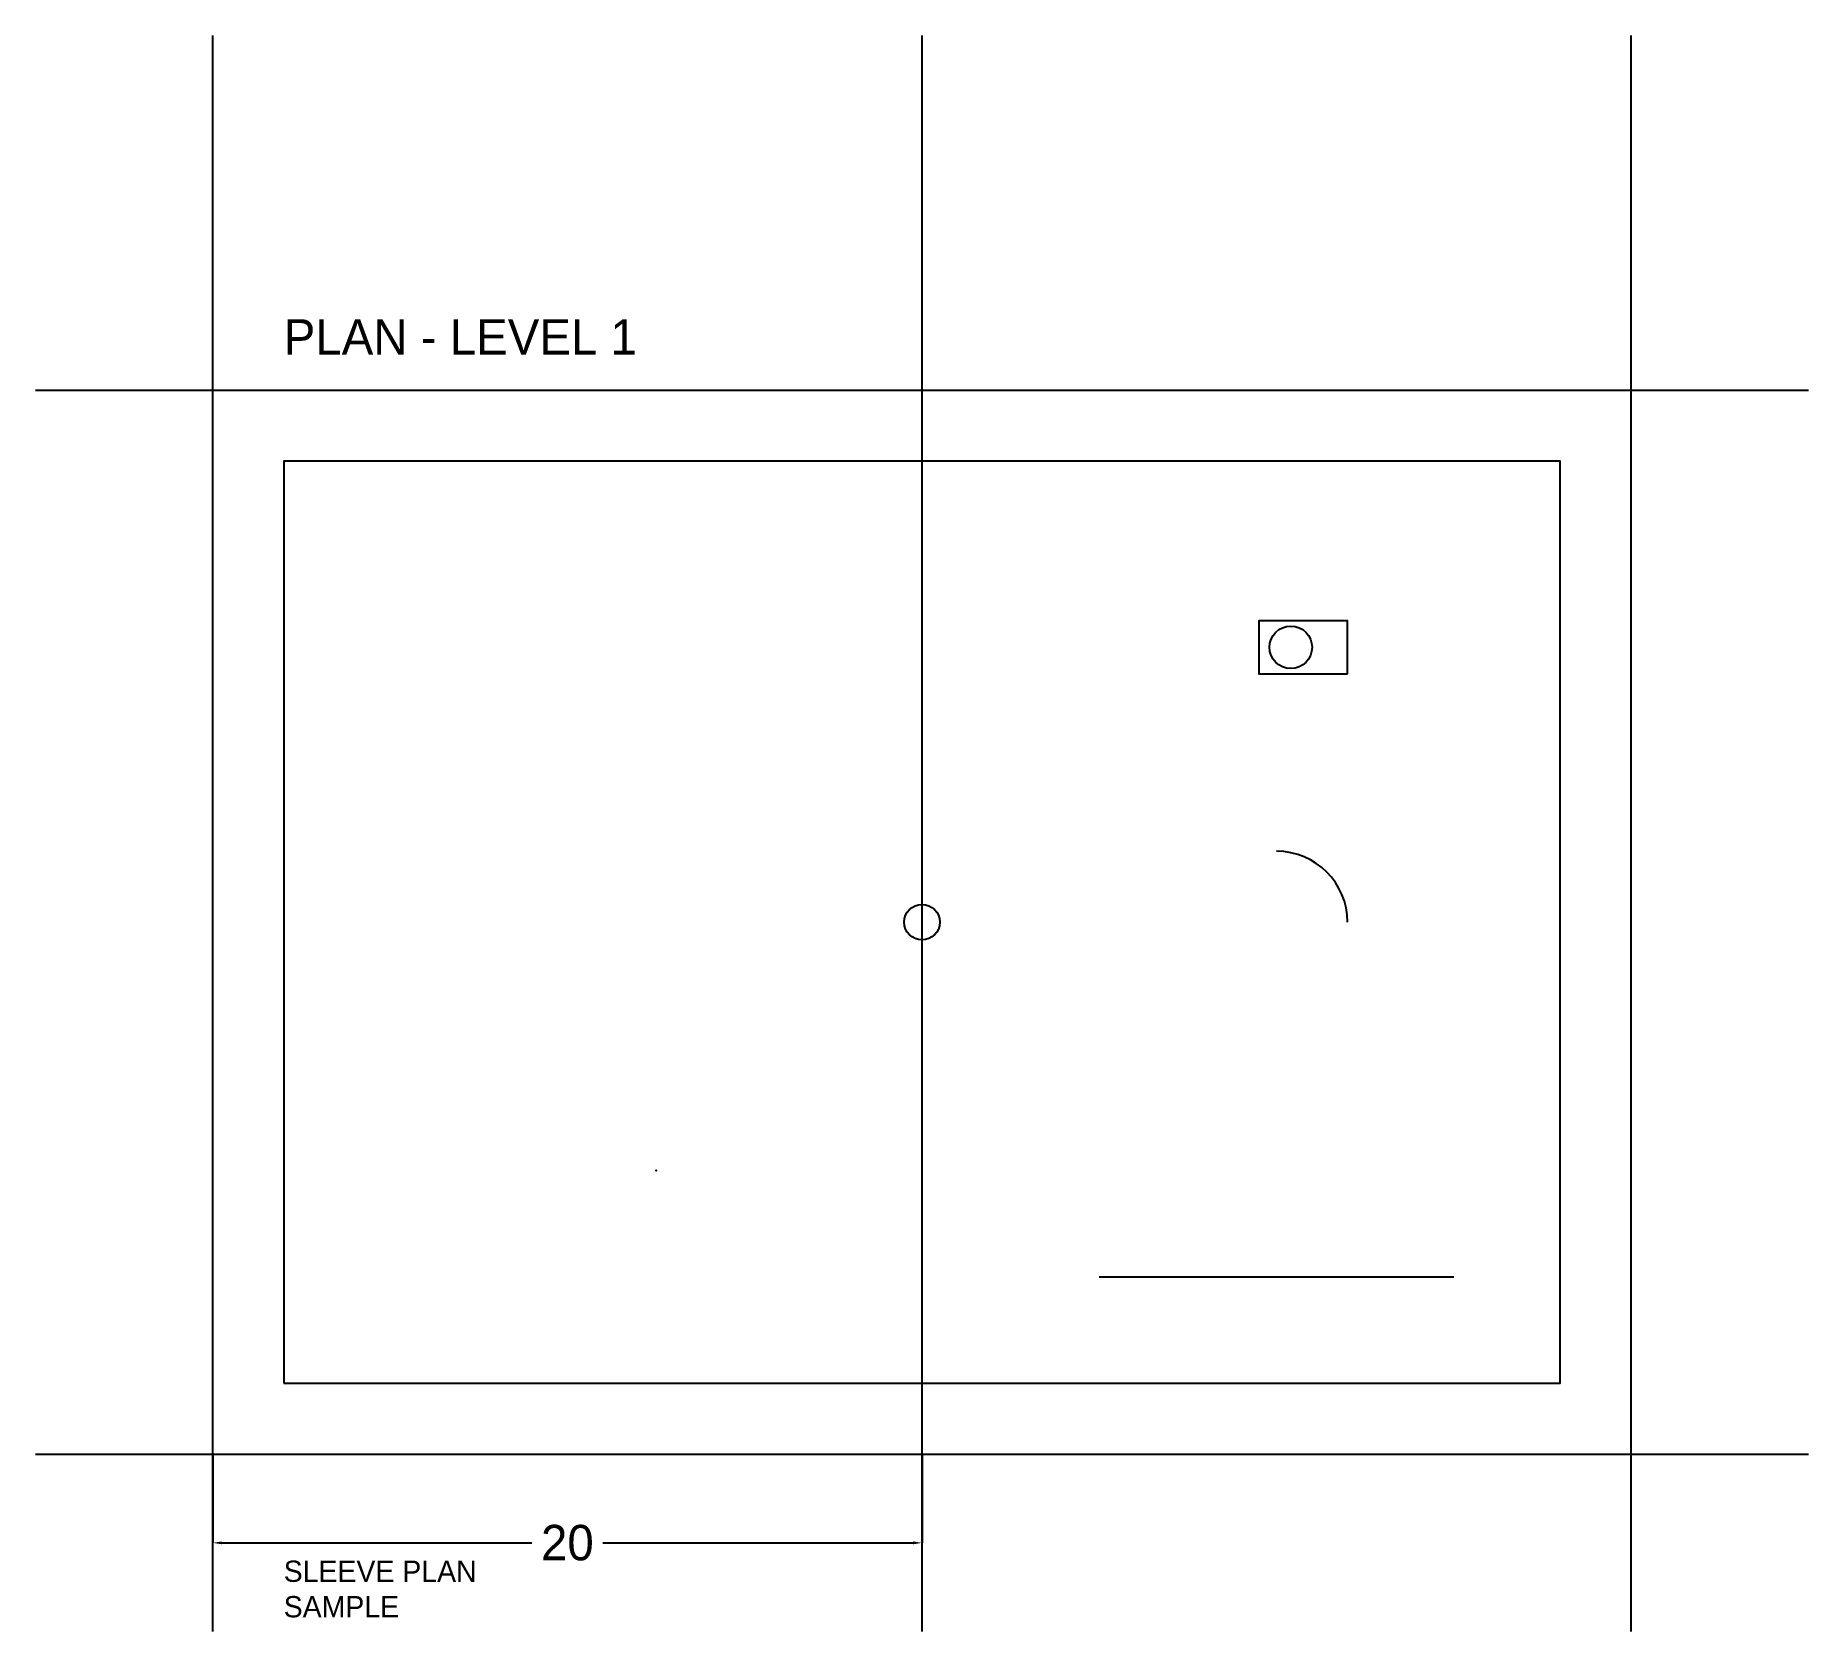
# Model space of a CAD drawing. Header units: feet. Extents: x -5 to 45, y -5 to 40.
import ezdxf

# ---------------------------------------------------------------- set-up
doc = ezdxf.new("R2010")
doc.units = ezdxf.units.FT
for name, color, linetype in [('COLUMNS', 5, 'Continuous'), ('DIMS', 2, 'Continuous'), ('FIXTURES', 6, 'Continuous'), ('GRID', 1, 'Continuous'), ('PIPE', 3, 'Continuous'), ('SLEEVE-PTS', 4, 'Continuous'), ('TEXT', 7, 'Continuous'), ('WALLS', 7, 'Continuous')]:
    doc.layers.add(name, color=color, linetype=linetype)
doc.dimstyles.get("Standard").update_dxf_attribs({"dimtxt": 2.5, "dimasz": 2.5, "dimexe": 1.25, "dimexo": 0.625, "dimtad": 1, "dimcen": 2.5, "dimazin": 3, "dimtfac": 1, "dimtmove": 0, "dimatfit": 3})

# ---------------------------------------------------------------- blocks, each defined once
blk = doc.blocks.new('WC')
blk.add_lwpolyline([(0, 0), (1.5, 0), (1.5, 2.5), (0, 2.5)], close=True)
blk.add_circle((0.75, 1.6), 0.6)
blk = doc.blocks.new('_CLOSEDFILLED')
at = {"color": 0, "linetype": 'BYBLOCK'}
blk.add_solid([(-1, 0.16), (0, 0), (-1, -0.16)], dxfattribs=at)
blk = doc.blocks.new('*D1')
for p, q in [((0, 0), (0, -2.5)), ((20, 0), (20, -2.5)), ((0.25, -2.5), (9, -2.5)), ((11, -2.5), (19.75, -2.5))]:
    blk.add_line(p, q)
at = {"layer": 'Defpoints'}
for p in [(0, 0), (20, 0), (0, -2.5)]:
    blk.add_point(p, dxfattribs=at)
at = {"layer": 'DIMS', "xscale": 0.25, "yscale": 0.25, "rotation": 180}
blk.add_blockref('_CLOSEDFILLED', (0, -2.5), dxfattribs=at)
at = {"layer": 'DIMS', "xscale": 0.25, "yscale": 0.25}
blk.add_blockref('_CLOSEDFILLED', (20, -2.5), dxfattribs=at)
at = {"layer": 'DIMS', "insert": (10, -2.5), "char_height": 1, "attachment_point": 5}
blk.add_mtext('20', dxfattribs=at)

msp = doc.modelspace()

# ---------------------------------------------------------------- linework, layer by layer
at = {"layer": 'COLUMNS'}
msp.add_circle((20, 15), 0.5, dxfattribs=at)
at = {"layer": 'GRID'}
for p, q in [((0, -5), (0, 40)), ((20, -5), (20, 40)), ((40, -5), (40, 40)), ((-5, 30), (45, 30)), ((-5, 0), (45, 0))]:
    msp.add_line(p, q, dxfattribs=at)
at = {"layer": 'PIPE'}
msp.add_line((25, 5), (35, 5), dxfattribs=at)
msp.add_arc((30, 15), 2, 0, 90, dxfattribs=at)
at = {"layer": 'SLEEVE-PTS'}
msp.add_point((12.5, 8), dxfattribs=at)
at = {"layer": 'WALLS'}
msp.add_lwpolyline([(2, 2), (38, 2), (38, 28), (2, 28)], close=True, dxfattribs=at)

# ---------------------------------------------------------------- block references
at = {"layer": 'FIXTURES', "rotation": 90}
msp.add_blockref('WC', (32, 22), dxfattribs=at)

# ---------------------------------------------------------------- texts
at = {"layer": 'TEXT'}
msp.add_text('PLAN - LEVEL 1', height=1, dxfattribs=at).set_placement((2, 31))
at = {"layer": 'TEXT', "insert": (2, -3), "char_height": 0.6, "attachment_point": 1}
msp.add_mtext('SLEEVE PLAN\\PSAMPLE', dxfattribs=at)

# ---------------------------------------------------------------- dimensions: what is measured, and where the dimension line sits
at = {"layer": 'DIMS'}
dim = msp.add_linear_dim(base=(0, -2.5), p1=(0, 0), p2=(20, 0), dimstyle='Standard', dxfattribs=at)
dim.commit()
dim.dimension.update_dxf_attribs({"geometry": '*D1', "text_midpoint": (10, -2.5)})

doc.saveas('drawing.dxf')
